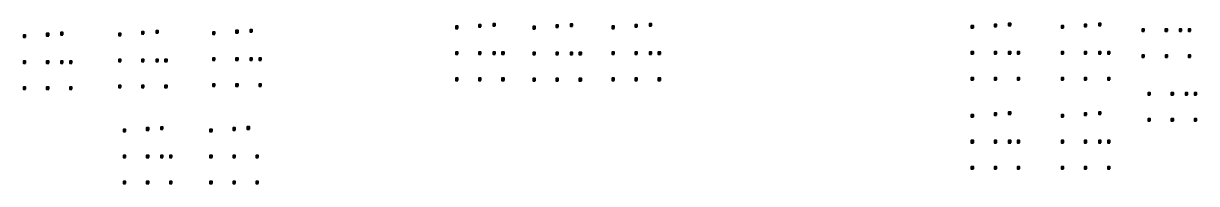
# Model space of a CAD drawing. Header units: inches. Extents: x 5914 to 162157, y -20538 to 282354.
# Drawn here: x 154263 to 162157, y 138261 to 139343 of the extents above; entities that cross this region are included whole.
import ezdxf

# ---------------------------------------------------------------- set-up
doc = ezdxf.new("R2010")
doc.units = ezdxf.units.IN
doc.header["$MEASUREMENT"] = 0
doc.layers.add('column', color=50, linetype='Continuous', lineweight=40)
doc.layers.add('CONC. OUTLINE RA', color=150, linetype='Continuous', lineweight=40)

# ---------------------------------------------------------------- blocks, each defined once
blk = doc.blocks.new('COLUMN')
at = {"layer": 'CONC. OUTLINE RA', "transparency": 33554687}
h = blk.add_hatch(color=256, dxfattribs=at)
h.dxf.hatch_style = 1
h.paths.add_polyline_path([(148062.9, -13130.4), (148076.9, -13130.4), (148076.9, -13116.4), (148062.9, -13116.4)])
at = {"layer": 'CONC. OUTLINE RA'}
blk.add_lwpolyline([(148062.9, -13116.4), (148076.9, -13116.4), (148076.9, -13130.4), (148062.9, -13130.4)], close=True, dxfattribs=at)

msp = doc.modelspace()

# ---------------------------------------------------------------- linework, layer by layer
for p in [(147444.7, -13274.9), (148198, -13275.2)]:
    msp.add_xline(p, (0, 1))

# ---------------------------------------------------------------- block references
at = {"layer": 'column', "xscale": -1, "rotation": 270}
for p in [(170553.3, -8736.8), (171605.6, -8736.8), (174023.1, -8734.3), (174629.6, -8734.3), (167393.2, -8813.6), (167549.3, -8803.1), (167644.6, -8796.6), (168034, -8802), (168190.1, -8791.4), (168285.4, -8785), (168667.5, -8793.6), (168823.5, -8783.1), (168918.8, -8776.6), (170302, -8753.8), (170458, -8743.2), (170822.6, -8756), (170978.7, -8745.5), (171073.9, -8739), (171354.3, -8753.8), (171510.3, -8743.2), (173771.8, -8751.3), (173927.8, -8740.7), (174378.3, -8751.3), (174534.3, -8740.7), (174922, -8772.4), (175077.7, -8772.4), (175173.5, -8772.4), (175233.5, -8772.4), (168667.5, -8968.6), (168823.2, -8968.6), (168918.9, -8968.6), (168979, -8968.6), (170302, -8928.8), (170457.7, -8928.8), (170553.4, -8928.8), (170613.4, -8928.8), (170822.6, -8931), (170978.3, -8931), (171074, -8931), (171134.1, -8931), (171354.3, -8928.8), (171510, -8928.8), (171605.7, -8928.8), (171665.7, -8928.8), (173771.8, -8926.3), (173927.5, -8926.3), (174023.2, -8926.3), (174083.2, -8926.3), (174378.3, -8926.3), (174534, -8926.3), (174629.7, -8926.3), (174689.7, -8926.3), (174922, -8948.3), (175077.8, -8948.3), (175233.5, -8948.3), (167393.2, -8988.7), (167548.9, -8988.7), (167644.6, -8988.7), (167704.7, -8988.7), (168034, -8977), (168189.7, -8977), (168285.4, -8977), (168345.5, -8977), (170302, -9104.7), (170457.7, -9104.7), (170613.4, -9104.7), (170822.6, -9106.9), (170978.3, -9106.9), (171134.1, -9106.9), (171354.3, -9104.7), (171510, -9104.7), (171665.7, -9104.7), (173771.8, -9102.2), (173927.5, -9102.2), (174083.2, -9102.2), (174378.3, -9102.2), (174534, -9102.2), (174689.7, -9102.2), (167393.2, -9164.6), (167549, -9164.6), (167704.7, -9164.6), (168034, -9152.9), (168189.8, -9152.9), (168345.5, -9152.9), (168667.5, -9144.5), (168823.2, -9144.5), (168979, -9144.5), (174962.4, -9202.3), (175118.1, -9202.3), (175213.8, -9202.3), (175273.8, -9202.3), (173771.8, -9350.7), (173927.8, -9340.1), (174023.1, -9333.7), (174378.3, -9350.7), (174534.3, -9340.1), (174629.6, -9333.7), (168222.2, -9440.1), (168317.4, -9433.7), (168804.4, -9439.9), (168899.7, -9433.5), (174962.4, -9378.2), (175118.1, -9378.2), (175273.8, -9378.2), (168066.1, -9450.7), (168648.4, -9450.5), (173771.8, -9525.7), (173927.5, -9525.7), (174023.2, -9525.7), (174083.2, -9525.7), (174378.3, -9525.7), (174534, -9525.7), (174629.7, -9525.7), (174689.7, -9525.7), (168066.1, -9625.7), (168221.8, -9625.7), (168317.5, -9625.7), (168377.6, -9625.7), (168648.4, -9625.5), (168804.1, -9625.5), (168959.8, -9625.5), (173771.8, -9701.6), (173927.5, -9701.6), (174083.2, -9701.6), (174378.3, -9701.6), (174534, -9701.6), (174689.7, -9701.6), (168066.1, -9801.6), (168221.8, -9801.6), (168377.6, -9801.6), (168648.4, -9801.4), (168804.1, -9801.4), (168959.8, -9801.4)]:
    msp.add_blockref('COLUMN', p, dxfattribs=at)

doc.saveas('drawing.dxf')
